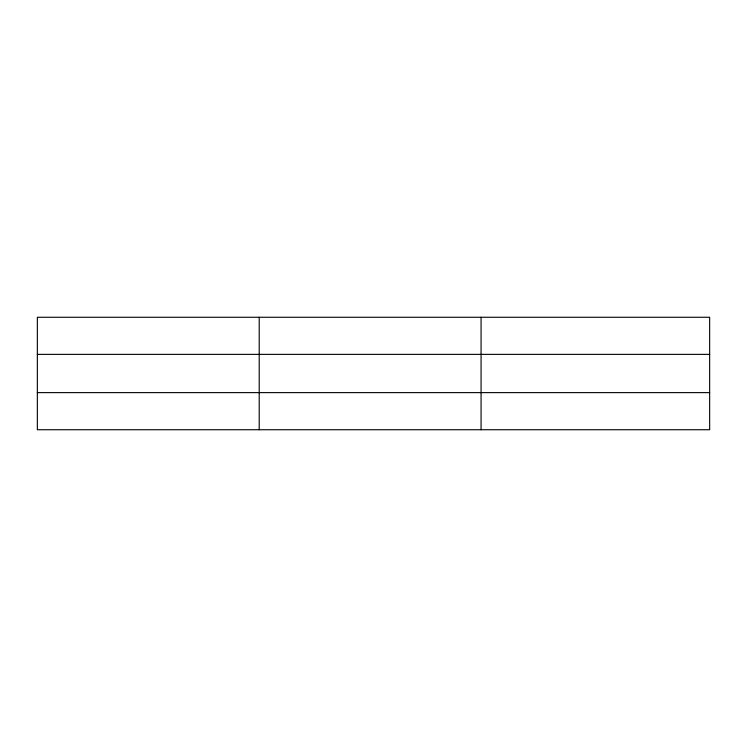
<?xml version="1.0" encoding="UTF-8"?>
<svg xmlns="http://www.w3.org/2000/svg" width="747" height="747" viewBox="0 0 747 747"><rect width="100%" height="100%" fill="white"/><g stroke="black" fill="none" stroke-linecap="round" stroke-linejoin="round"><path stroke-width="1.12" d="M259.209 429.73L259.209 317.27M481.068 429.73L481.068 317.27M709.65 354.377L709.65 317.27L37.35 317.27L37.35 429.73L709.65 429.73L709.65 354.377L37.35 354.377M37.35 392.623L709.65 392.623"/></g></svg>
